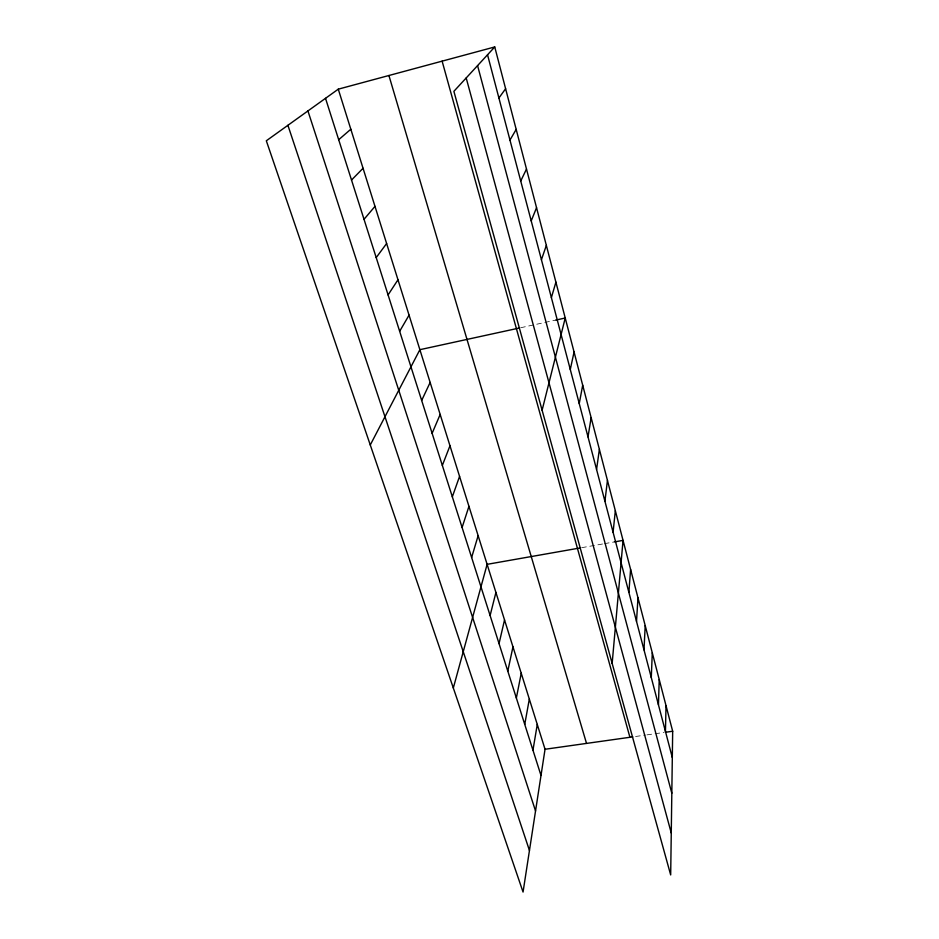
<?xml version="1.0" encoding="UTF-8"?>
<svg xmlns="http://www.w3.org/2000/svg" width="939" height="939" viewBox="0 0 939 939"><rect width="100%" height="100%" fill="white"/><g stroke="black" fill="none" stroke-linecap="round" stroke-linejoin="round"><path stroke-width="0.7" stroke-dasharray="4.7 3.52" d="M520.699 327.723L543.435 322.77M544.808 322.464L555.7 320.093M581.711 547.672L603.026 543.916M604.446 543.658L614.47 541.897M635.597 736.481L645.527 735.073M646.948 734.873L664.084 732.455"/><path stroke-width="1.41" d="M672.676 731.246L670.681 874.937L453.877 91.329L494.747 46.95L672.676 731.246L665.516 732.256M665.446 731.469L666.021 705.647M658.45 704.837L659.225 679.531M651.29 677.629L652.288 652.863M643.99 649.823L645.21 625.632M636.513 621.418L637.98 597.826M628.884 592.368L630.597 569.41M612.158 663.415L623.05 540.383L614.47 541.897M613.085 532.307L615.338 510.722M604.927 501.238L607.451 480.392M596.558 469.453L599.387 449.382M338.275 89.17L545.043 749.263L523.058 892.05L266.324 140.78L338.275 89.17L494.747 46.95M588.014 436.905L591.136 417.655M532.965 750.191L537.272 724.427M524.748 724.368L529.326 699.086M579.246 403.594L582.696 385.213M516.356 698.017L521.239 673.24M507.799 671.103L512.964 646.854M570.278 369.473L574.069 352.008M499.043 643.614L504.536 619.928M490.111 615.526L495.921 592.427M542.108 410.226L565.231 318.016L555.7 320.093M453.326 687.982L487.118 564.339L580.29 547.918M551.393 297.616L555.911 282.158M471.636 557.484L478.139 535.653M462.094 527.483L468.948 506.344M541.427 259.751L546.345 245.396M452.328 496.813L459.57 476.39M442.339 465.427L449.981 445.767M531.216 220.9L536.545 207.707M432.128 433.313L440.168 414.451M421.67 400.46L430.144 382.443M520.734 181.016L526.497 169.055M370.271 444.969L419.886 349.684L519.279 328.028M399.662 331.303L409.064 315.14M509.971 140.064L516.192 129.406M388.077 294.916L397.983 279.763M498.902 97.996L505.616 88.724M376.199 257.591L386.622 243.518M364.027 219.303L374.99 206.369M351.526 180.03L363.053 168.281M338.697 139.711L350.822 129.23M545.043 749.263L632.757 736.88M287.909 125.298L529.455 850.499M307.933 110.943L535.547 810.979M325.516 98.313L541.005 775.473M388.922 75.507L586.523 743.406M442.116 61.152L629.916 737.279M466.19 77.96L671.268 833.01M477.575 65.601L671.819 793.22M487.541 54.779L672.312 757.55"/></g></svg>
